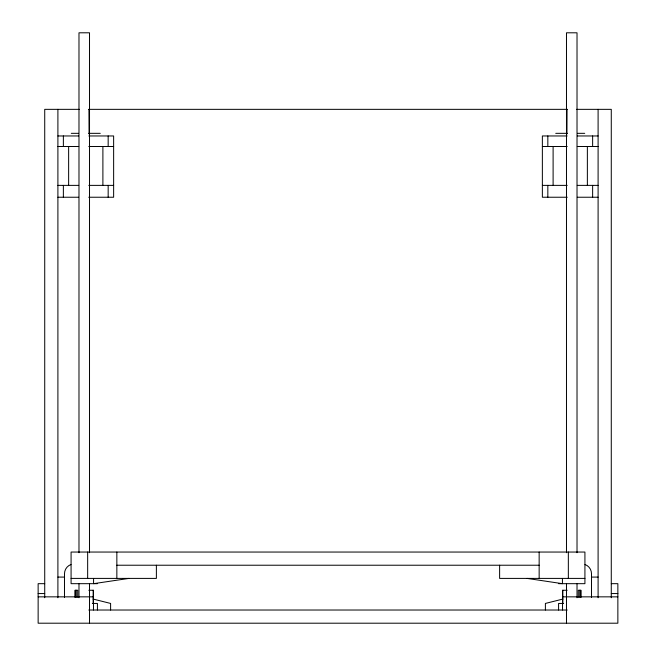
<?xml version="1.0" encoding="UTF-8"?>
<svg xmlns="http://www.w3.org/2000/svg" width="656" height="656" viewBox="0 0 656 656"><rect width="100%" height="100%" fill="white"/><g stroke="black" fill="none" stroke-linecap="round" stroke-linejoin="round"><path stroke-width="0.98" d="M562.963 599.043L545.398 603.438L545.398 610.023M128.978 578.403L93.57 583.676L93.57 578.403M79.384 109.347L44.723 109.347L44.723 597.739M88.593 109.347L567.407 109.347M576.616 109.347L611.277 109.347L611.277 597.739M88.945 109.618L89.06 133.939M567.055 109.618L566.94 133.939M71.274 133.332L78.523 133.332M88.732 133.332L100.261 133.332M555.739 133.332L567.268 133.332M577.477 133.332L584.726 133.332M57.9 135.964L78.638 135.964M88.822 135.964L113.636 135.964L113.636 197.235L88.732 197.235M567.178 135.964L542.364 135.964L542.364 197.235L567.268 197.235M577.362 135.964L598.1 135.964M57.9 146.509L78.712 146.509M88.79 146.509L113.636 146.509M542.364 146.509L567.21 146.509M577.288 146.509L598.1 146.509M57.9 185.377L78.712 185.377M88.79 185.377L113.636 185.377M542.364 185.377L567.21 185.377M577.288 185.377L598.1 185.377M57.9 197.235L78.638 197.235M577.329 197.235L598.1 197.235M116.85 565.226L539.15 565.226M57.9 577.083L64.485 577.083M591.515 577.083L598.1 577.083M71.078 578.403L156.382 578.403L156.382 565.226M584.922 578.403L499.618 578.403L499.618 565.226M44.723 583.676L38.138 583.676L38.138 623.2L617.862 623.2L617.862 583.676L611.277 583.676M97.424 583.676L71.078 583.676L71.078 552.049L584.922 552.049L584.922 583.676L558.576 583.676M88.814 590.261L93.472 590.261L93.472 610.023M567.186 590.261L562.528 590.261L562.528 610.023M38.138 593.557L44.723 593.557M611.277 593.557L617.862 593.557M38.138 596.845L93.472 596.845M562.528 596.845L617.862 596.845M92.357 603.438L97.424 603.438L97.424 610.023M563.643 603.438L558.576 603.438L558.576 610.023M88.781 610.023L567.219 610.023M527.022 578.403L562.43 583.676L562.43 578.403M93.037 599.043L110.602 603.438L110.602 610.023M598.1 109.347L598.1 597.739M592.63 135.964L592.63 146.509M592.63 185.377L592.63 197.235M591.515 597.354L591.515 573.795A9.881 9.881 0 0 0 585.013 564.504M587.366 146.509L587.366 185.377M580.97 597.354L580.97 590.261L578.272 590.261L578.272 597.354M580.658 590.261L580.658 597.354M579.74 590.261L579.74 597.354M577.018 552.713L577.018 32.8L566.481 32.8L566.481 552.713M577.018 583.414L577.018 597.739M568.342 552.049L568.342 578.403M566.481 583.414L566.481 623.2M562.84 590.261L562.84 603.438M553.106 146.509L553.106 185.377M547.834 135.964L547.834 146.509M547.834 185.377L547.834 197.235M539.15 552.049L539.15 578.403M116.85 552.049L116.85 578.403M108.166 135.964L108.166 146.509M108.166 185.377L108.166 197.235M102.894 146.509L102.894 185.377M93.16 590.261L93.16 603.438M89.519 552.713L89.519 32.8L78.982 32.8L78.982 552.713M89.519 583.414L89.519 623.2M87.658 552.049L87.658 578.403M78.982 583.414L78.982 597.739M77.728 597.354L77.728 590.261L75.03 590.261L75.03 597.354M76.26 590.261L76.26 597.354M75.342 590.261L75.342 597.354M68.634 146.509L68.634 185.377M64.485 597.354L64.485 573.795A9.881 9.881 0 0 1 70.987 564.504M63.37 135.964L63.37 146.509M63.37 185.377L63.37 197.235M57.9 109.347L57.9 597.739"/></g></svg>
